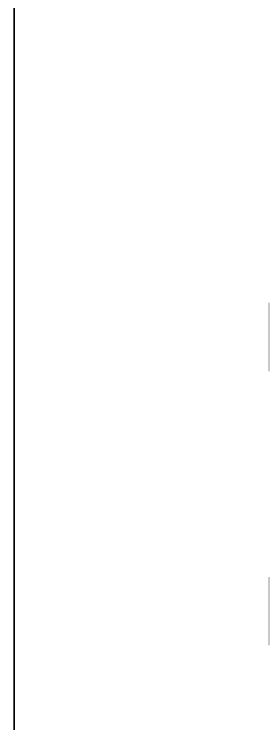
# Model space of a CAD drawing. Header units: millimetres. Extents: x -510890 to 418982, y -118257 to 141350.
# Drawn here: x -72966 to -67505, y -54419 to -38887 of the extents above; entities that cross this region are included whole.
import ezdxf

# ---------------------------------------------------------------- set-up
doc = ezdxf.new("R2010")
doc.units = ezdxf.units.MM
doc.layers.add('АР_Площадь контур', color=220, linetype='Continuous', lineweight=35, plot=False)

msp = doc.modelspace()

# ---------------------------------------------------------------- hatches: boundary and pattern name
at = {"layer": 'АР_Площадь контур', "lineweight": 5, "ltscale": 300, "transparency": 33554687}
h = msp.add_hatch(color=252, dxfattribs=at)
h.dxf.hatch_style = 1
h.paths.add_polyline_path([(-68415.5, -44703.8), (-68915.5, -44703.8)], flags=17)
h.paths.add_polyline_path([(-67415.5, -45703.8), (-67915.5, -45703.8)], flags=17)
h.paths.add_polyline_path([(-66915.5, -45203.8), (-67415.5, -45203.8), (-67415.5, -46203.8), (-66915.5, -46203.8)])
h.paths.add_polyline_path([(-66915.5, -46203.8), (-67415.5, -46203.8), (-67415.5, -46703.8), (-66915.5, -46703.8)])
h.paths.add_polyline_path([(-66415.5, -46203.8), (-66915.5, -46203.8), (-66915.5, -46703.8), (-66415.5, -46703.8)])
h.paths.add_polyline_path([(-66415.5, -46703.8), (-66915.5, -46703.8)], flags=17)
h.paths.add_polyline_path([(-65915.5, -46203.8), (-66415.5, -46203.8), (-66415.5, -47203.8), (-65915.5, -47203.8)])
h.paths.add_polyline_path([(-65415.5, -47703.8), (-65915.5, -47703.8)], flags=17)
h = msp.add_hatch(color=252, dxfattribs=at)
h.dxf.hatch_style = 1
h.paths.add_polyline_path([(-68415.5, -50703.8), (-68915.5, -50703.8)], flags=17)
h.paths.add_polyline_path([(-67415.5, -51703.8), (-67915.5, -51703.8)], flags=17)
h.paths.add_polyline_path([(-66915.5, -51203.8), (-67415.5, -51203.8), (-67415.5, -52203.8), (-66915.5, -52203.8)])
h.paths.add_polyline_path([(-66915.5, -52203.8), (-67415.5, -52203.8), (-67415.5, -52703.8), (-66915.5, -52703.8)])
h.paths.add_polyline_path([(-66415.5, -52203.8), (-66915.5, -52203.8), (-66915.5, -52703.8), (-66415.5, -52703.8)])
h.paths.add_polyline_path([(-66415.5, -52703.8), (-66915.5, -52703.8)], flags=17)
h.paths.add_polyline_path([(-65915.5, -52203.8), (-66415.5, -52203.8), (-66415.5, -53203.8), (-65915.5, -53203.8)])
h.paths.add_polyline_path([(-65415.5, -53703.8), (-65915.5, -53703.8)], flags=17)

# ---------------------------------------------------------------- linework, layer by layer
at = {"layer": 'АР_Площадь контур', "ltscale": 40}
msp.add_lwpolyline([(12561.2, -118257.2), (-72965.9, -118257.2), (-72965.9, -34460), (12561.2, -34460)], close=True, dxfattribs=at)

doc.saveas('drawing.dxf')
